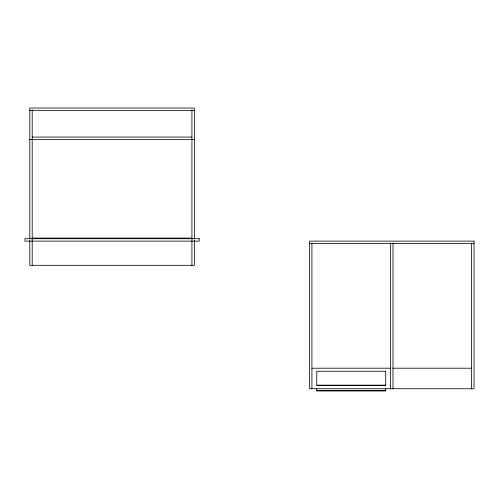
<?xml version="1.0" encoding="UTF-8"?>
<svg xmlns="http://www.w3.org/2000/svg" width="499" height="499" viewBox="0 0 499 499"><rect width="100%" height="100%" fill="white"/><g stroke="black" fill="none" stroke-linecap="round" stroke-linejoin="round"><path stroke-width="0.75" d="M29.79 110.454L194.348 110.454M32.21 137.069L191.928 137.069M29.79 139.489L194.348 139.489M32.21 238.079L191.928 238.079M309.492 243.549L474.05 243.549M311.912 368.212L390.561 368.212M392.981 368.212L471.63 368.212M316.753 385.209L385.721 385.209M316.753 390.636L385.721 390.636M471.63 243.549L471.63 388.796M392.981 243.549L392.981 388.796M390.561 243.549L390.561 388.796M385.721 388.39L385.721 390.966L316.753 390.966L316.753 388.39M311.912 243.549L311.912 388.796M194.348 238.865L194.348 108.034L29.79 108.034L29.79 238.865M194.348 240.412L194.348 265.325L29.79 265.325L29.79 240.412M191.928 109.849L191.928 265.325M32.21 109.849L32.21 265.325M199.188 238.709L24.95 238.709L24.95 241.129L199.188 241.129L199.188 238.709M474.05 241.129L309.492 241.129L309.492 388.746L474.05 388.746L474.05 241.129M385.721 371.244L316.753 371.244L316.753 385.322L385.721 385.322L385.721 371.244"/></g></svg>
